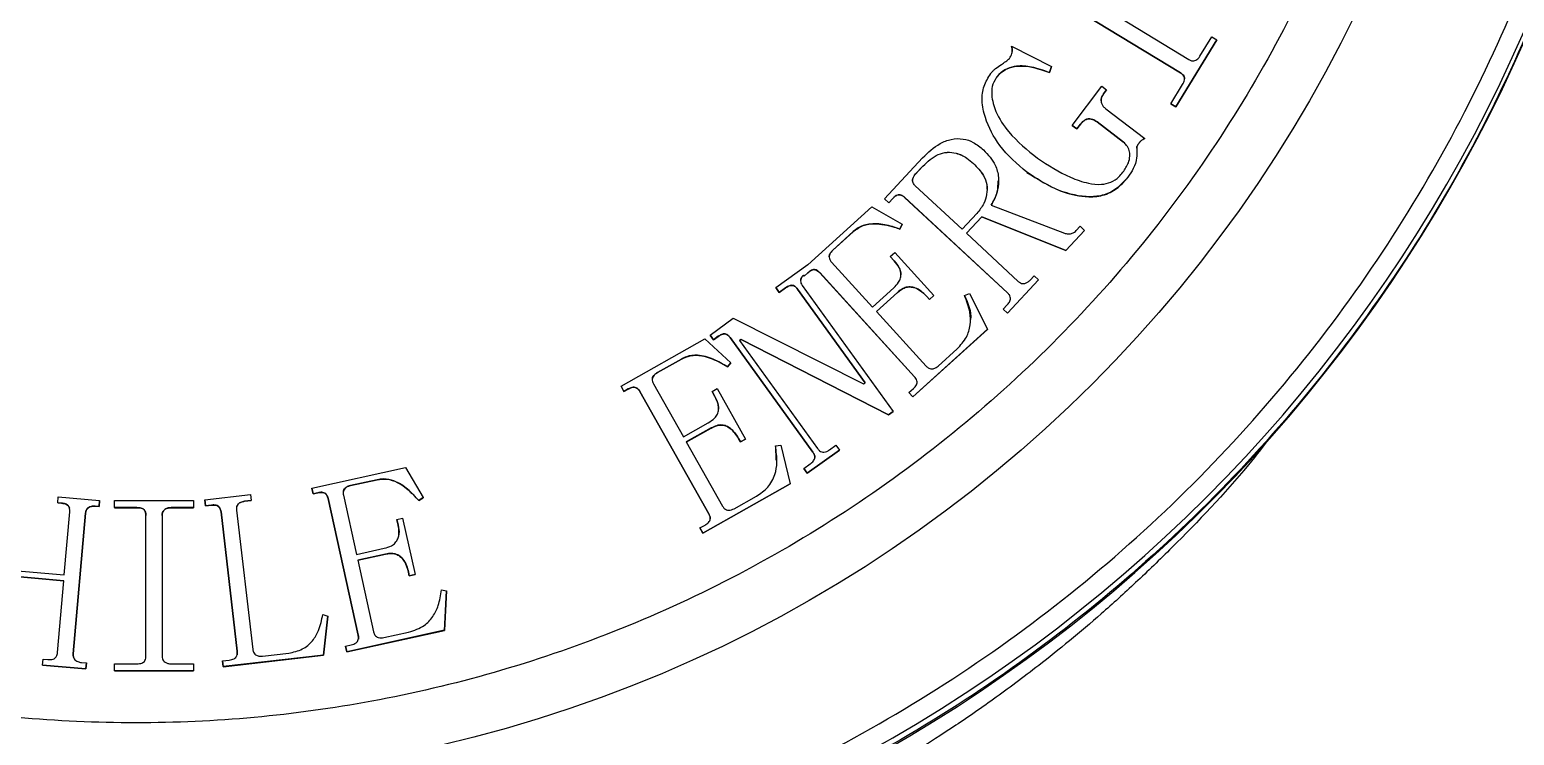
# Model space of a CAD drawing. Header units: millimetres. Extents: x 2016 to 4452, y 736 to 2459.
# Drawn here: x 3642.4 to 3720.8, y 2154.4 to 2191.7 of the extents above; entities that cross this region are included whole.
import ezdxf

# ---------------------------------------------------------------- set-up
doc = ezdxf.new("R2010")
doc.units = ezdxf.units.MM

msp = doc.modelspace()

# ---------------------------------------------------------------- linework, layer by layer
at = {"color": 7, "linetype": 'Continuous', "lineweight": 25}
for p, q in [((3697.295, 2193.976), (3703.631, 2190.11)), ((3703.197, 2189.401), (3696.861, 2193.267)), ((3696.861, 2193.265), (3703.197, 2189.399)), ((3694.263, 2190.812), (3696.378, 2189.734)), ((3705.116, 2191.148), (3702.952, 2187.603)), ((3702.952, 2187.601), (3705.116, 2191.146)), ((3704.228, 2190.291), (3704.85, 2191.31)), ((3704.85, 2191.31), (3705.116, 2191.148)), ((3705.116, 2191.148), (3705.116, 2191.146)), ((3693.458, 2189.144), (3693.458, 2189.142)), ((3696.378, 2189.734), (3696.272, 2189.424)), ((3696.272, 2189.421), (3696.378, 2189.732)), ((3696.272, 2189.424), (3696.272, 2189.421)), ((3696.378, 2189.732), (3696.378, 2189.734)), ((3703.197, 2189.401), (3703.197, 2189.399)), ((3697.476, 2186.626), (3699.042, 2188.697)), ((3699.042, 2188.697), (3699.291, 2188.509)), ((3699.291, 2188.509), (3699.135, 2188.301)), ((3699.135, 2188.298), (3699.291, 2188.506)), ((3699.135, 2188.301), (3699.135, 2188.298)), ((3699.291, 2188.509), (3699.291, 2188.506)), ((3702.687, 2187.765), (3703.309, 2188.784)), ((3692.716, 2188.014), (3692.716, 2188.011)), ((3699.246, 2187.501), (3701.317, 2185.935)), ((3702.952, 2187.603), (3702.687, 2187.765)), ((3702.687, 2187.765), (3702.687, 2187.763)), ((3702.687, 2187.763), (3702.952, 2187.601)), ((3702.952, 2187.603), (3702.952, 2187.601)), ((3700.194, 2185.742), (3698.786, 2186.808)), ((3698.786, 2186.808), (3698.786, 2186.805)), ((3698.786, 2186.805), (3700.194, 2185.74)), ((3697.725, 2186.438), (3697.476, 2186.626)), ((3697.476, 2186.626), (3697.476, 2186.624)), ((3697.476, 2186.624), (3697.725, 2186.436)), ((3697.913, 2186.686), (3697.725, 2186.438)), ((3697.725, 2186.436), (3697.913, 2186.684)), ((3697.725, 2186.438), (3697.725, 2186.436)), ((3697.913, 2186.686), (3697.913, 2186.684)), ((3700.194, 2185.742), (3700.194, 2185.74)), ((3687.556, 2182.744), (3689.571, 2184.913)), ((3689.197, 2184.056), (3689.586, 2184.474)), ((3689.197, 2184.053), (3689.586, 2184.471)), ((3689.586, 2184.474), (3689.586, 2184.471)), ((3692.264, 2184.608), (3692.264, 2184.606)), ((3700.871, 2184.888), (3700.871, 2184.89)), ((3689.197, 2184.056), (3689.197, 2184.053)), ((3693.581, 2183.69), (3693.581, 2183.692)), ((3694.057, 2177.766), (3688.617, 2182.821)), ((3688.617, 2182.821), (3688.617, 2182.819)), ((3688.617, 2182.819), (3694.057, 2177.764)), ((3691.655, 2181.131), (3689.181, 2183.43)), ((3683.51, 2179.257), (3686.878, 2182.321)), ((3686.878, 2182.321), (3688.495, 2181.397)), ((3687.783, 2182.534), (3687.556, 2182.744)), ((3687.556, 2182.742), (3687.556, 2182.744)), ((3687.556, 2182.742), (3687.783, 2182.532)), ((3687.995, 2182.763), (3687.783, 2182.534)), ((3687.783, 2182.532), (3687.995, 2182.761)), ((3687.783, 2182.534), (3687.783, 2182.532)), ((3687.995, 2182.763), (3687.995, 2182.761)), ((3693.19, 2182.401), (3697.064, 2180.925)), ((3688.495, 2181.397), (3688.371, 2181.144)), ((3688.371, 2181.142), (3688.495, 2181.395)), ((3688.495, 2181.397), (3688.495, 2181.395)), ((3692.435, 2181.969), (3691.655, 2181.131)), ((3692.697, 2181.796), (3691.882, 2180.919)), ((3691.883, 2180.918), (3692.697, 2181.794)), ((3697.135, 2180.008), (3692.697, 2181.796)), ((3692.697, 2181.796), (3692.697, 2181.794)), ((3692.697, 2181.794), (3697.135, 2180.006)), ((3697.684, 2181.06), (3697.896, 2181.287)), ((3697.896, 2181.287), (3698.126, 2181.074)), ((3685.894, 2181.004), (3684.815, 2180.021)), ((3684.815, 2180.019), (3685.894, 2181.002)), ((3685.894, 2181.004), (3685.894, 2181.002)), ((3688.371, 2181.144), (3688.371, 2181.142)), ((3691.882, 2180.919), (3694.622, 2178.375)), ((3698.126, 2181.074), (3697.135, 2180.008)), ((3697.135, 2180.006), (3698.126, 2181.071)), ((3698.126, 2181.074), (3698.126, 2181.071)), ((3684.815, 2180.021), (3684.815, 2180.019)), ((3687.861, 2179.694), (3688.092, 2179.904)), ((3688.071, 2179.463), (3687.861, 2179.694)), ((3687.861, 2179.694), (3687.861, 2179.692)), ((3687.861, 2179.692), (3688.071, 2179.46)), ((3688.092, 2179.904), (3690.161, 2177.631)), ((3697.135, 2180.008), (3697.135, 2180.006)), ((3681.808, 2178.045), (3683.503, 2179.266)), ((3683.503, 2179.266), (3683.51, 2179.257)), ((3684.75, 2179.399), (3686.923, 2177.01)), ((3688.071, 2179.463), (3688.071, 2179.46)), ((3683.21, 2178.153), (3688.011, 2171.499)), ((3683.313, 2178.655), (3683.269, 2178.703)), ((3683.269, 2178.701), (3683.269, 2178.703)), ((3683.269, 2178.701), (3683.313, 2178.653)), ((3683.505, 2178.831), (3683.313, 2178.655)), ((3683.313, 2178.653), (3683.505, 2178.829)), ((3683.313, 2178.655), (3683.313, 2178.653)), ((3683.505, 2178.831), (3683.505, 2178.829)), ((3689.146, 2173.327), (3684.133, 2178.837)), ((3684.133, 2178.837), (3684.133, 2178.834)), ((3684.133, 2178.834), (3689.146, 2173.325)), ((3695.687, 2178.45), (3694.061, 2176.699)), ((3694.061, 2176.697), (3695.687, 2178.448)), ((3695.246, 2178.434), (3695.458, 2178.664)), ((3695.458, 2178.664), (3695.687, 2178.45)), ((3695.687, 2178.45), (3695.687, 2178.448)), ((3681.991, 2177.791), (3681.808, 2178.045)), ((3681.808, 2178.045), (3681.808, 2178.043)), ((3681.808, 2178.043), (3681.991, 2177.789)), ((3682.33, 2178.033), (3681.991, 2177.791)), ((3681.991, 2177.789), (3682.33, 2178.031)), ((3681.991, 2177.791), (3681.991, 2177.789)), ((3682.33, 2178.033), (3682.33, 2178.031)), ((3686.533, 2173.011), (3682.956, 2177.97)), ((3682.956, 2177.97), (3682.956, 2177.968)), ((3682.956, 2177.968), (3686.532, 2173.011)), ((3686.923, 2177.01), (3688.04, 2178.026)), ((3688.25, 2177.794), (3687.133, 2176.779)), ((3687.134, 2176.778), (3688.25, 2177.792)), ((3688.25, 2177.794), (3688.25, 2177.792)), ((3689.93, 2177.421), (3689.789, 2177.575)), ((3689.789, 2177.575), (3689.789, 2177.573)), ((3689.789, 2177.573), (3689.93, 2177.419)), ((3690.161, 2177.631), (3689.93, 2177.421)), ((3689.93, 2177.419), (3690.161, 2177.628)), ((3689.93, 2177.421), (3689.93, 2177.419)), ((3690.161, 2177.631), (3690.161, 2177.628)), ((3691.783, 2177.629), (3692.045, 2177.727)), ((3692.045, 2177.727), (3692.989, 2175.839)), ((3694.057, 2177.766), (3694.057, 2177.764)), ((3687.133, 2176.779), (3689.762, 2173.89)), ((3693.832, 2176.913), (3694.044, 2177.142)), ((3694.061, 2176.699), (3693.832, 2176.913)), ((3693.832, 2176.913), (3693.832, 2176.91)), ((3693.832, 2176.91), (3694.061, 2176.697)), ((3694.061, 2176.699), (3694.061, 2176.697)), ((3678.333, 2175.537), (3679.562, 2176.425)), ((3679.562, 2176.425), (3686.449, 2172.952)), ((3692.989, 2175.839), (3689.059, 2172.262)), ((3689.059, 2172.26), (3692.989, 2175.837)), ((3692.989, 2175.839), (3692.989, 2175.837)), ((3673.63, 2172.828), (3678.067, 2175.328)), ((3678.067, 2175.328), (3679.434, 2174.07)), ((3678.516, 2175.283), (3678.333, 2175.537)), ((3678.333, 2175.537), (3678.333, 2175.535)), ((3678.333, 2175.535), (3678.516, 2175.28)), ((3678.77, 2175.468), (3678.516, 2175.283)), ((3678.516, 2175.28), (3678.77, 2175.465)), ((3678.516, 2175.283), (3678.516, 2175.28)), ((3678.77, 2175.468), (3678.77, 2175.465)), ((3683.767, 2169.342), (3679.396, 2175.402)), ((3679.396, 2175.402), (3679.396, 2175.4)), ((3679.396, 2175.4), (3683.767, 2169.34)), ((3679.98, 2175.308), (3679.895, 2175.248)), ((3679.895, 2175.248), (3684.021, 2169.527)), ((3679.896, 2175.247), (3679.98, 2175.306)), ((3687.757, 2171.316), (3679.98, 2175.308)), ((3679.98, 2175.308), (3679.98, 2175.306)), ((3679.98, 2175.306), (3687.757, 2171.314)), ((3676.818, 2174.265), (3675.551, 2173.552)), ((3675.551, 2173.55), (3676.818, 2174.263)), ((3676.818, 2174.265), (3676.818, 2174.263)), ((3690.39, 2173.895), (3691.392, 2174.808)), ((3675.551, 2173.552), (3675.551, 2173.55)), ((3679.434, 2174.07), (3679.257, 2173.851)), ((3679.257, 2173.849), (3679.434, 2174.068)), ((3679.257, 2173.851), (3679.257, 2173.849)), ((3679.434, 2174.07), (3679.434, 2174.068)), ((3673.784, 2172.556), (3673.63, 2172.828)), ((3673.63, 2172.828), (3673.63, 2172.826)), ((3673.63, 2172.826), (3673.784, 2172.554)), ((3674.012, 2172.683), (3673.784, 2172.556)), ((3673.784, 2172.554), (3674.012, 2172.681)), ((3674.012, 2172.683), (3674.012, 2172.681)), ((3675.347, 2172.959), (3676.928, 2170.152)), ((3678.438, 2172.554), (3678.71, 2172.706)), ((3678.71, 2172.706), (3680.215, 2170.035)), ((3686.449, 2172.952), (3686.533, 2173.011)), ((3688.849, 2172.493), (3689.08, 2172.705)), ((3689.146, 2173.327), (3689.146, 2173.325)), ((3673.784, 2172.556), (3673.784, 2172.554)), ((3678.271, 2166.076), (3674.622, 2172.55)), ((3674.622, 2172.548), (3674.622, 2172.55)), ((3674.622, 2172.548), (3678.271, 2166.074)), ((3678.591, 2172.283), (3678.438, 2172.554)), ((3678.438, 2172.554), (3678.438, 2172.552)), ((3678.438, 2172.552), (3678.591, 2172.28)), ((3678.591, 2172.283), (3678.591, 2172.28)), ((3689.059, 2172.262), (3688.849, 2172.493)), ((3688.849, 2172.493), (3688.849, 2172.491)), ((3688.849, 2172.491), (3689.059, 2172.26)), ((3689.059, 2172.262), (3689.059, 2172.26)), ((3688.011, 2171.499), (3687.757, 2171.316)), ((3687.757, 2171.314), (3688.011, 2171.497)), ((3687.757, 2171.316), (3687.757, 2171.314)), ((3688.011, 2171.499), (3688.011, 2171.497)), ((3676.928, 2170.152), (3678.242, 2170.892)), ((3678.394, 2170.62), (3677.08, 2169.88)), ((3677.081, 2169.879), (3678.394, 2170.618)), ((3678.394, 2170.62), (3678.394, 2170.618)), ((3677.08, 2169.88), (3678.995, 2166.484)), ((3679.943, 2169.882), (3679.841, 2170.063)), ((3679.841, 2170.063), (3679.841, 2170.061)), ((3679.841, 2170.061), (3679.943, 2169.88)), ((3680.215, 2170.035), (3679.943, 2169.882)), ((3679.943, 2169.88), (3680.215, 2170.032)), ((3679.943, 2169.882), (3679.943, 2169.88)), ((3680.215, 2170.035), (3680.215, 2170.032)), ((3681.792, 2169.672), (3682.068, 2169.709)), ((3681.792, 2169.67), (3681.81, 2168.911)), ((3682.068, 2169.709), (3682.567, 2167.663)), ((3685.171, 2169.452), (3683.476, 2168.23)), ((3683.476, 2168.228), (3685.171, 2169.449)), ((3684.648, 2169.461), (3684.987, 2169.706)), ((3684.987, 2169.706), (3685.171, 2169.452)), ((3685.171, 2169.452), (3685.171, 2169.449)), ((3683.291, 2168.484), (3683.63, 2168.729)), ((3683.767, 2169.342), (3683.767, 2169.34)), ((3657.284, 2167.443), (3662.24, 2168.534)), ((3660.739, 2167.885), (3659.324, 2167.573)), ((3659.324, 2167.57), (3660.739, 2167.882)), ((3660.739, 2167.885), (3660.739, 2167.882)), ((3662.24, 2168.534), (3663.172, 2166.935)), ((3683.476, 2168.23), (3683.291, 2168.484)), ((3683.291, 2168.484), (3683.291, 2168.482)), ((3683.291, 2168.482), (3683.476, 2168.228)), ((3683.476, 2168.23), (3683.476, 2168.228)), ((3651.633, 2166.815), (3654.055, 2167.095)), ((3654.055, 2167.095), (3654.091, 2166.786)), ((3657.351, 2167.139), (3657.284, 2167.443)), ((3657.284, 2167.443), (3657.284, 2167.441)), ((3657.284, 2167.441), (3657.351, 2167.137)), ((3657.603, 2167.195), (3657.351, 2167.139)), ((3657.351, 2167.137), (3657.603, 2167.193)), ((3657.351, 2167.139), (3657.351, 2167.137)), ((3657.603, 2167.195), (3657.603, 2167.193)), ((3659.324, 2167.573), (3659.324, 2167.57)), ((3682.567, 2167.663), (3677.949, 2165.061)), ((3677.949, 2165.059), (3682.567, 2167.661)), ((3682.567, 2167.663), (3682.567, 2167.661)), ((3643.858, 2166.66), (3643.885, 2166.972)), ((3644.066, 2166.643), (3643.858, 2166.66)), ((3643.858, 2166.66), (3643.858, 2166.658)), ((3643.858, 2166.658), (3644.066, 2166.641)), ((3643.885, 2166.972), (3646.069, 2166.782)), ((3644.066, 2166.643), (3644.066, 2166.641)), ((3646.042, 2166.47), (3645.834, 2166.487)), ((3645.834, 2166.487), (3645.834, 2166.485)), ((3645.834, 2166.485), (3646.042, 2166.467)), ((3646.069, 2166.782), (3646.042, 2166.47)), ((3646.042, 2166.467), (3646.069, 2166.779)), ((3646.042, 2166.467), (3646.042, 2166.47)), ((3646.069, 2166.782), (3646.069, 2166.779)), ((3646.853, 2166.407), (3646.853, 2166.777)), ((3646.853, 2166.777), (3651.044, 2166.777)), ((3648.049, 2166.407), (3646.853, 2166.407)), ((3646.853, 2166.407), (3646.853, 2166.405)), ((3646.853, 2166.405), (3648.049, 2166.405)), ((3648.049, 2166.407), (3648.049, 2166.405)), ((3651.044, 2166.407), (3649.848, 2166.407)), ((3649.848, 2166.407), (3649.848, 2166.405)), ((3649.848, 2166.405), (3651.044, 2166.405)), ((3651.044, 2166.777), (3651.044, 2166.407)), ((3651.044, 2166.407), (3651.044, 2166.405)), ((3651.67, 2166.507), (3651.633, 2166.815)), ((3651.633, 2166.815), (3651.633, 2166.813)), ((3651.633, 2166.813), (3651.67, 2166.505)), ((3651.978, 2166.542), (3651.67, 2166.507)), ((3651.67, 2166.505), (3651.978, 2166.54)), ((3651.67, 2166.507), (3651.67, 2166.505)), ((3651.978, 2166.542), (3651.978, 2166.54)), ((3654.091, 2166.786), (3653.731, 2166.746)), ((3653.731, 2166.744), (3654.091, 2166.784)), ((3653.731, 2166.744), (3653.731, 2166.746)), ((3654.091, 2166.786), (3654.091, 2166.784)), ((3659.738, 2159.661), (3658.148, 2166.891)), ((3658.148, 2166.888), (3658.148, 2166.891)), ((3658.148, 2166.888), (3659.738, 2159.659)), ((3658.958, 2167.068), (3659.647, 2163.934)), ((3663.172, 2166.935), (3662.943, 2166.779)), ((3662.943, 2166.777), (3663.172, 2166.933)), ((3662.943, 2166.779), (3662.943, 2166.777)), ((3663.172, 2166.935), (3663.172, 2166.933)), ((3679.608, 2166.353), (3680.785, 2167.016)), ((3644.206, 2162.856), (3644.497, 2166.184)), ((3645.329, 2166.113), (3644.68, 2158.675)), ((3644.68, 2158.673), (3645.329, 2166.111)), ((3645.329, 2166.113), (3645.329, 2166.111)), ((3648.517, 2158.563), (3648.517, 2165.991)), ((3649.38, 2165.991), (3649.38, 2158.563)), ((3653.342, 2158.815), (3652.49, 2166.183)), ((3652.49, 2166.183), (3652.49, 2166.181)), ((3652.49, 2166.181), (3653.342, 2158.813)), ((3653.315, 2166.28), (3654.166, 2158.911)), ((3661.785, 2165.781), (3662.088, 2165.848)), ((3661.851, 2165.479), (3661.785, 2165.781)), ((3661.785, 2165.781), (3661.785, 2165.779)), ((3661.785, 2165.779), (3661.851, 2165.476)), ((3662.088, 2165.848), (3662.743, 2162.866)), ((3678.271, 2166.076), (3678.271, 2166.074)), ((3661.851, 2165.479), (3661.851, 2165.476)), ((3677.797, 2165.332), (3678.069, 2165.484)), ((3677.949, 2165.061), (3677.797, 2165.332)), ((3677.797, 2165.332), (3677.797, 2165.33)), ((3677.797, 2165.33), (3677.949, 2165.059)), ((3677.949, 2165.061), (3677.949, 2165.059)), ((3659.647, 2163.934), (3661.113, 2164.257)), ((3661.179, 2163.953), (3659.713, 2163.629)), ((3659.713, 2163.627), (3661.179, 2163.951)), ((3659.713, 2163.629), (3660.547, 2159.838)), ((3661.179, 2163.953), (3661.179, 2163.951)), ((3644.179, 2162.544), (3641.111, 2162.813)), ((3641.111, 2162.811), (3644.179, 2162.542)), ((3641.138, 2163.125), (3644.206, 2162.856)), ((3643.848, 2158.747), (3644.179, 2162.544)), ((3662.44, 2162.799), (3662.396, 2163.001)), ((3662.396, 2163.001), (3662.396, 2162.999)), ((3662.396, 2162.999), (3662.44, 2162.797)), ((3662.743, 2162.866), (3662.44, 2162.799)), ((3662.44, 2162.797), (3662.743, 2162.864)), ((3662.44, 2162.799), (3662.44, 2162.797)), ((3662.743, 2162.866), (3662.743, 2162.864)), ((3664.139, 2162.059), (3664.415, 2162.015)), ((3664.415, 2162.015), (3664.292, 2159.919)), ((3664.292, 2159.917), (3664.415, 2162.013)), ((3664.415, 2162.015), (3664.415, 2162.013)), ((3657.871, 2160.749), (3658.14, 2160.674)), ((3658.14, 2160.674), (3657.909, 2158.613)), ((3657.909, 2158.611), (3658.14, 2160.672)), ((3658.14, 2160.674), (3658.14, 2160.672)), ((3664.292, 2159.919), (3659.135, 2158.784)), ((3659.135, 2158.782), (3664.292, 2159.917)), ((3659.738, 2159.661), (3659.738, 2159.659)), ((3661.09, 2159.534), (3662.404, 2159.823)), ((3664.292, 2159.919), (3664.292, 2159.917)), ((3644.68, 2158.675), (3644.68, 2158.673)), ((3657.909, 2158.613), (3652.602, 2157.998)), ((3652.602, 2157.996), (3657.909, 2158.611)), ((3653.342, 2158.815), (3653.342, 2158.813)), ((3654.679, 2158.553), (3656.069, 2158.713)), ((3657.909, 2158.613), (3657.909, 2158.611)), ((3659.067, 2159.089), (3659.37, 2159.156)), ((3659.135, 2158.784), (3659.067, 2159.089)), ((3659.067, 2159.089), (3659.067, 2159.087)), ((3659.067, 2159.087), (3659.135, 2158.782)), ((3659.135, 2158.784), (3659.135, 2158.782)), ((3643.054, 2158.082), (3643.083, 2158.394)), ((3645.343, 2157.882), (3643.054, 2158.082)), ((3643.054, 2158.082), (3643.054, 2158.08)), ((3643.054, 2158.08), (3645.343, 2157.88)), ((3643.083, 2158.394), (3643.343, 2158.373)), ((3645.112, 2158.217), (3645.372, 2158.194)), ((3645.372, 2158.194), (3645.343, 2157.882)), ((3645.343, 2157.88), (3645.372, 2158.192)), ((3645.343, 2157.882), (3645.343, 2157.88)), ((3645.372, 2158.194), (3645.372, 2158.192)), ((3646.853, 2157.777), (3646.853, 2158.147)), ((3646.853, 2158.147), (3648.049, 2158.147)), ((3651.044, 2157.777), (3646.853, 2157.777)), ((3646.853, 2157.777), (3646.853, 2157.775)), ((3646.853, 2157.775), (3651.044, 2157.775)), ((3649.848, 2158.147), (3651.044, 2158.147)), ((3651.044, 2158.147), (3651.044, 2157.777)), ((3651.044, 2157.777), (3651.044, 2157.775)), ((3652.565, 2158.308), (3652.926, 2158.349)), ((3652.602, 2157.998), (3652.565, 2158.308)), ((3652.565, 2158.308), (3652.565, 2158.306)), ((3652.565, 2158.306), (3652.602, 2157.996)), ((3652.602, 2157.998), (3652.602, 2157.996))]:
    msp.add_line(p, q, dxfattribs=at)
msp.add_circle((3647.989, 2223.519), 71.5, dxfattribs=at)
for centre, start, end in [((3647.99, 2223.517), 280.30604, 349.69383), ((3648.067, 2223.145), 281.36448, 349.47139)]:
    msp.add_arc(centre, 80, start, end, dxfattribs=at)
for points, knots in [([(3716.49, 2223.525), (3716.435, 2221.436), (3716.325, 2217.258), (3715.415, 2210.92), (3713.929, 2204.567), (3711.755, 2198.201), (3708.924, 2191.978), (3705.41, 2185.955), (3701.256, 2180.264), (3696.513, 2175.002), (3691.251, 2170.259), (3685.56, 2166.105), (3679.537, 2162.591), (3673.314, 2159.76), (3666.948, 2157.588), (3660.596, 2156.093), (3654.257, 2155.216), (3647.99, 2154.931), (3641.722, 2155.216), (3635.384, 2156.093), (3629.031, 2157.588), (3622.665, 2159.759), (3616.442, 2162.591), (3610.42, 2166.105), (3604.728, 2170.259), (3599.466, 2175.002), (3594.723, 2180.264), (3590.569, 2185.955), (3587.055, 2191.978), (3584.224, 2198.201), (3582.05, 2204.567), (3580.564, 2210.919), (3579.654, 2217.258), (3579.544, 2221.436), (3579.49, 2223.525)], [0, 0, 0, 0, 0.029124, 0.058248, 0.08912, 0.119994, 0.151902, 0.184313, 0.217069, 0.25, 0.282931, 0.315687, 0.348098, 0.380006, 0.410878, 0.441752, 0.470875, 0.5, 0.529123, 0.558248, 0.58912, 0.619994, 0.651902, 0.684313, 0.717069, 0.75, 0.782931, 0.815687, 0.848098, 0.880006, 0.910878, 0.941752, 0.970875, 1, 1, 1, 1]), ([(3662.123, 2145.794), (3664.619, 2146.32), (3669.657, 2147.383), (3677.034, 2149.921), (3684.276, 2153.19), (3691.255, 2157.253), (3697.858, 2162.065), (3703.951, 2167.557), (3709.444, 2173.651), (3714.256, 2180.254), (3718.318, 2187.233), (3721.587, 2194.475), (3724.126, 2201.852), (3725.189, 2206.889), (3725.715, 2209.385)], [0, 0, 0, 0, 0.0799588, 0.1613715, 0.2441424, 0.3288926, 0.4142166, 0.5, 0.5857784, 0.6711024, 0.7558576, 0.8386237, 0.9200388, 1, 1, 1, 1]), ([(3694.167, 2190.171), (3694.212, 2190.251), (3694.302, 2190.407), (3694.312, 2190.641), (3694.276, 2190.769), (3694.263, 2190.812)], [0, 0, 0, 0, 0.406204, 0.795736, 1, 1, 1, 1]), ([(3694.263, 2190.81), (3694.294, 2190.72), (3694.324, 2190.629), (3694.302, 2190.54), (3694.302, 2190.54)], [0, 0, 0, 0, 0.998825, 1, 1, 1, 1]), ([(3693.167, 2189.364), (3693.207, 2189.412), (3693.287, 2189.508), (3693.472, 2189.677), (3693.628, 2189.78), (3693.731, 2189.849)], [0, 0, 0, 0, 0.250844, 0.502068, 1, 1, 1, 1]), ([(3693.731, 2189.849), (3693.769, 2189.874), (3693.846, 2189.923), (3693.996, 2190.023), (3694.099, 2190.112), (3694.167, 2190.171)], [0, 0, 0, 0, 0.2516063, 0.5032378, 1, 1, 1, 1]), ([(3703.631, 2190.11), (3703.681, 2190.083), (3703.767, 2190.037), (3703.905, 2190.036), (3704.021, 2190.075), (3704.136, 2190.159), (3704.194, 2190.242), (3704.228, 2190.291)], [0, 0, 0, 0, 0.239524, 0.40579, 0.571729, 0.750468, 1, 1, 1, 1]), ([(3695.078, 2184.143), (3694.567, 2184.587), (3693.633, 2185.396), (3692.909, 2186.787), (3692.675, 2187.883), (3692.763, 2188.714), (3693.033, 2189.148), (3693.167, 2189.364)], [0, 0, 0, 0, 0.329821, 0.602198, 0.751389, 0.876805, 1, 1, 1, 1]), ([(3693.458, 2189.144), (3693.374, 2188.994), (3693.217, 2188.713), (3693.208, 2188.077), (3693.441, 2187.225), (3694.233, 2186.023), (3695.103, 2185.323), (3695.642, 2184.889)], [0, 0, 0, 0, 0.097711, 0.183041, 0.35825, 0.602223, 1, 1, 1, 1]), ([(3696.272, 2189.424), (3695.958, 2189.535), (3695.398, 2189.732), (3694.619, 2189.803), (3694.019, 2189.647), (3693.662, 2189.396), (3693.505, 2189.202), (3693.458, 2189.144)], [0, 0, 0, 0, 0.327037, 0.582977, 0.7546195, 0.9267447, 1, 1, 1, 1]), ([(3693.458, 2189.142), (3693.57, 2189.269), (3693.814, 2189.542), (3694.374, 2189.77), (3695.236, 2189.781), (3695.859, 2189.565), (3696.272, 2189.421)], [0, 0, 0, 0, 0.165221, 0.356832, 0.573119, 1, 1, 1, 1]), ([(3703.309, 2188.784), (3703.352, 2188.862), (3703.413, 2188.971), (3703.42, 2189.134), (3703.379, 2189.234), (3703.306, 2189.329), (3703.236, 2189.375), (3703.197, 2189.401)], [0, 0, 0, 0, 0.364982, 0.510318, 0.655638, 0.805835, 1, 1, 1, 1]), ([(3703.197, 2189.399), (3703.246, 2189.366), (3703.327, 2189.312), (3703.393, 2189.201), (3703.42, 2189.126), (3703.415, 2189.087), (3703.414, 2189.08)], [0, 0, 0, 0, 0.429095, 0.711731, 0.943174, 1, 1, 1, 1]), ([(3699.135, 2188.301), (3699.093, 2188.236), (3699.02, 2188.125), (3698.995, 2187.933), (3699.026, 2187.767), (3699.112, 2187.616), (3699.2, 2187.541), (3699.246, 2187.501)], [0, 0, 0, 0, 0.249315, 0.4358137, 0.6227966, 0.7970359, 1, 1, 1, 1]), ([(3699.011, 2187.919), (3699.008, 2187.939), (3698.999, 2188.014), (3699.038, 2188.151), (3699.101, 2188.247), (3699.135, 2188.298)], [0, 0, 0, 0, 0.151132, 0.552434, 1, 1, 1, 1]), ([(3698.786, 2186.808), (3698.714, 2186.857), (3698.596, 2186.938), (3698.4, 2186.98), (3698.238, 2186.956), (3698.062, 2186.864), (3697.971, 2186.756), (3697.913, 2186.686)], [0, 0, 0, 0, 0.257237, 0.420431, 0.584481, 0.733875, 1, 1, 1, 1]), ([(3697.913, 2186.684), (3697.968, 2186.749), (3698.058, 2186.858), (3698.233, 2186.953), (3698.396, 2186.977), (3698.592, 2186.938), (3698.71, 2186.857), (3698.786, 2186.805)], [0, 0, 0, 0, 0.251206, 0.415599, 0.580778, 0.730319, 1, 1, 1, 1]), ([(3689.571, 2184.913), (3689.859, 2185.19), (3690.301, 2185.615), (3691.076, 2185.922), (3691.697, 2185.946), (3692.297, 2185.734), (3692.615, 2185.47), (3692.79, 2185.325)], [0, 0, 0, 0, 0.321782, 0.493409, 0.666308, 0.816214, 1, 1, 1, 1]), ([(3701.317, 2185.935), (3701.289, 2185.92), (3701.232, 2185.89), (3701.127, 2185.832), (3701.059, 2185.763), (3701.02, 2185.714), (3701.015, 2185.708)], [0, 0, 0, 0, 0.25202, 0.504232, 0.940351, 1, 1, 1, 1]), ([(3701.015, 2185.705), (3701.035, 2185.731), (3701.09, 2185.799), (3701.197, 2185.872), (3701.282, 2185.915), (3701.317, 2185.933)], [0, 0, 0, 0, 0.252155, 0.688227, 1, 1, 1, 1]), ([(3689.586, 2184.474), (3689.836, 2184.711), (3690.206, 2185.062), (3690.863, 2185.23), (3691.394, 2185.17), (3691.874, 2184.942), (3692.146, 2184.709), (3692.264, 2184.608)], [0, 0, 0, 0, 0.331594, 0.48998, 0.648562, 0.847889, 1, 1, 1, 1]), ([(3689.586, 2184.471), (3689.836, 2184.709), (3690.206, 2185.06), (3690.863, 2185.228), (3691.394, 2185.167), (3691.874, 2184.94), (3692.146, 2184.707), (3692.264, 2184.606)], [0, 0, 0, 0, 0.3315942, 0.48998, 0.6485616, 0.8478895, 1, 1, 1, 1]), ([(3692.79, 2185.325), (3693.024, 2185.074), (3693.414, 2184.657), (3693.609, 2183.879), (3693.57, 2183.126), (3693.328, 2182.664), (3693.19, 2182.401)], [0, 0, 0, 0, 0.3135051, 0.5209519, 0.7271537, 1, 1, 1, 1]), ([(3700.156, 2184.143), (3700.266, 2184.306), (3700.442, 2184.568), (3700.534, 2184.978), (3700.502, 2185.299), (3700.374, 2185.555), (3700.249, 2185.685), (3700.194, 2185.742)], [0, 0, 0, 0, 0.329126, 0.528564, 0.696809, 0.865433, 1, 1, 1, 1]), ([(3700.888, 2185.282), (3700.888, 2185.155), (3700.889, 2184.834), (3700.731, 2184.343), (3700.518, 2184.033), (3700.416, 2183.883)], [0, 0, 0, 0, 0.2516938, 0.6389543, 1, 1, 1, 1]), ([(3701.015, 2185.708), (3700.982, 2185.66), (3700.922, 2185.574), (3700.873, 2185.426), (3700.883, 2185.331), (3700.888, 2185.282)], [0, 0, 0, 0, 0.379574, 0.681533, 1, 1, 1, 1]), ([(3700.889, 2185.418), (3700.889, 2185.433), (3700.886, 2185.511), (3700.948, 2185.607), (3700.999, 2185.682), (3701.015, 2185.705)], [0, 0, 0, 0, 0.136759, 0.726608, 1, 1, 1, 1]), ([(3692.264, 2184.608), (3692.454, 2184.41), (3692.765, 2184.087), (3692.989, 2183.495), (3692.977, 2182.975), (3692.812, 2182.437), (3692.57, 2182.137), (3692.435, 2181.969)], [0, 0, 0, 0, 0.272894, 0.445011, 0.618101, 0.78577, 1, 1, 1, 1]), ([(3692.264, 2184.606), (3692.451, 2184.408), (3692.755, 2184.085), (3692.972, 2183.585), (3692.958, 2183.335), (3692.954, 2183.257)], [0, 0, 0, 0, 0.522164, 0.851498, 1, 1, 1, 1]), ([(3695.642, 2184.889), (3696.207, 2184.522), (3697.052, 2183.973), (3698.223, 2183.564), (3698.959, 2183.47), (3699.525, 2183.599), (3699.91, 2183.848), (3700.088, 2184.062), (3700.156, 2184.143)], [0, 0, 0, 0, 0.399545, 0.597137, 0.733747, 0.835099, 0.936852, 1, 1, 1, 1]), ([(3689.181, 2183.43), (3689.137, 2183.478), (3689.066, 2183.553), (3689.034, 2183.692), (3689.05, 2183.824), (3689.106, 2183.951), (3689.171, 2184.026), (3689.197, 2184.056)], [0, 0, 0, 0, 0.273037, 0.428356, 0.583344, 0.832242, 1, 1, 1, 1]), ([(3689.043, 2183.716), (3689.045, 2183.744), (3689.05, 2183.831), (3689.107, 2183.949), (3689.171, 2184.023), (3689.197, 2184.053)], [0, 0, 0, 0, 0.219969, 0.685936, 1, 1, 1, 1]), ([(3693.19, 2182.399), (3693.322, 2182.629), (3693.552, 2183.033), (3693.557, 2183.494), (3693.559, 2183.692)], [0, 0, 0, 0, 0.5716087, 1, 1, 1, 1]), ([(3700.416, 2183.883), (3700.188, 2183.63), (3699.788, 2183.184), (3698.979, 2182.86), (3697.905, 2182.825), (3696.529, 2183.204), (3695.569, 2183.825), (3695.078, 2184.143)], [0, 0, 0, 0, 0.169563, 0.297883, 0.425995, 0.705761, 1, 1, 1, 1]), ([(3695.078, 2184.141), (3695.649, 2183.778), (3696.6, 2183.174), (3697.975, 2182.831), (3698.991, 2182.85), (3699.754, 2183.182), (3700.185, 2183.595), (3700.38, 2183.837), (3700.416, 2183.881)], [0, 0, 0, 0, 0.338672, 0.564061, 0.703233, 0.843334, 0.971256, 1, 1, 1, 1]), ([(3688.617, 2182.821), (3688.56, 2182.867), (3688.476, 2182.935), (3688.334, 2182.962), (3688.221, 2182.943), (3688.104, 2182.872), (3688.034, 2182.802), (3687.995, 2182.763)], [0, 0, 0, 0, 0.300741, 0.442976, 0.585498, 0.770192, 1, 1, 1, 1]), ([(3687.995, 2182.761), (3688.047, 2182.813), (3688.125, 2182.891), (3688.26, 2182.952), (3688.368, 2182.958), (3688.486, 2182.921), (3688.564, 2182.866), (3688.61, 2182.825), (3688.617, 2182.819)], [0, 0, 0, 0, 0.305437, 0.45492, 0.605394, 0.744594, 0.96103, 1, 1, 1, 1]), ([(3688.371, 2181.144), (3688.105, 2181.23), (3687.571, 2181.401), (3686.803, 2181.452), (3686.223, 2181.269), (3685.982, 2181.075), (3685.894, 2181.004)], [0, 0, 0, 0, 0.3213061, 0.6452902, 0.8696576, 1, 1, 1, 1]), ([(3685.894, 2181.002), (3686.066, 2181.126), (3686.402, 2181.368), (3687.183, 2181.457), (3687.835, 2181.324), (3688.271, 2181.176), (3688.371, 2181.142)], [0, 0, 0, 0, 0.241053, 0.469408, 0.878608, 1, 1, 1, 1]), ([(3697.064, 2180.925), (3697.125, 2180.911), (3697.246, 2180.881), (3697.433, 2180.892), (3697.584, 2180.963), (3697.655, 2181.032), (3697.684, 2181.06)], [0, 0, 0, 0, 0.2772639, 0.5575672, 0.817889, 1, 1, 1, 1]), ([(3684.815, 2180.021), (3684.757, 2179.959), (3684.672, 2179.867), (3684.625, 2179.707), (3684.635, 2179.58), (3684.684, 2179.476), (3684.731, 2179.42), (3684.75, 2179.399)], [0, 0, 0, 0, 0.353728, 0.522222, 0.691971, 0.881159, 1, 1, 1, 1]), ([(3684.636, 2179.68), (3684.636, 2179.704), (3684.639, 2179.779), (3684.701, 2179.901), (3684.776, 2179.978), (3684.815, 2180.019)], [0, 0, 0, 0, 0.184968, 0.565966, 1, 1, 1, 1]), ([(3684.133, 2178.837), (3684.089, 2178.88), (3684.019, 2178.948), (3683.899, 2178.995), (3683.795, 2179.003), (3683.655, 2178.955), (3683.566, 2178.881), (3683.505, 2178.831)], [0, 0, 0, 0, 0.2536824, 0.4001164, 0.52343, 0.6771969, 1, 1, 1, 1]), ([(3683.505, 2178.829), (3683.571, 2178.883), (3683.664, 2178.961), (3683.818, 2179.004), (3683.933, 2178.984), (3684.042, 2178.926), (3684.103, 2178.865), (3684.133, 2178.834)], [0, 0, 0, 0, 0.3494884, 0.497197, 0.6463633, 0.8206121, 1, 1, 1, 1]), ([(3688.04, 2178.026), (3688.134, 2178.12), (3688.288, 2178.274), (3688.418, 2178.555), (3688.433, 2178.832), (3688.325, 2179.156), (3688.165, 2179.348), (3688.071, 2179.463)], [0, 0, 0, 0, 0.23981, 0.394148, 0.549699, 0.732406, 1, 1, 1, 1]), ([(3688.071, 2179.46), (3688.168, 2179.34), (3688.322, 2179.15), (3688.423, 2178.88), (3688.415, 2178.757), (3688.413, 2178.723)], [0, 0, 0, 0, 0.557801, 0.879214, 1, 1, 1, 1]), ([(3682.956, 2177.97), (3682.92, 2178.016), (3682.859, 2178.092), (3682.739, 2178.156), (3682.63, 2178.173), (3682.485, 2178.137), (3682.394, 2178.076), (3682.33, 2178.033)], [0, 0, 0, 0, 0.239941, 0.39539, 0.551967, 0.684504, 1, 1, 1, 1]), ([(3682.33, 2178.031), (3682.409, 2178.085), (3682.518, 2178.159), (3682.687, 2178.168), (3682.79, 2178.131), (3682.883, 2178.063), (3682.931, 2178.001), (3682.956, 2177.968)], [0, 0, 0, 0, 0.3841118, 0.530799, 0.677235, 0.828461, 1, 1, 1, 1]), ([(3683.269, 2178.703), (3683.234, 2178.664), (3683.169, 2178.591), (3683.12, 2178.462), (3683.122, 2178.34), (3683.156, 2178.237), (3683.193, 2178.179), (3683.21, 2178.153)], [0, 0, 0, 0, 0.256868, 0.47724, 0.662008, 0.845558, 1, 1, 1, 1]), ([(3683.126, 2178.407), (3683.125, 2178.417), (3683.121, 2178.464), (3683.16, 2178.561), (3683.214, 2178.649), (3683.261, 2178.693), (3683.269, 2178.701)], [0, 0, 0, 0, 0.085598, 0.422547, 0.898222, 1, 1, 1, 1]), ([(3689.789, 2177.575), (3689.645, 2177.717), (3689.432, 2177.927), (3689.063, 2178.08), (3688.78, 2178.094), (3688.495, 2177.994), (3688.34, 2177.868), (3688.25, 2177.794)], [0, 0, 0, 0, 0.337772, 0.500301, 0.664443, 0.804956, 1, 1, 1, 1]), ([(3688.25, 2177.792), (3688.359, 2177.879), (3688.534, 2178.02), (3688.841, 2178.096), (3689.133, 2178.059), (3689.471, 2177.892), (3689.673, 2177.69), (3689.789, 2177.573)], [0, 0, 0, 0, 0.232663, 0.375993, 0.519641, 0.722596, 1, 1, 1, 1]), ([(3694.622, 2178.375), (3694.66, 2178.343), (3694.728, 2178.287), (3694.852, 2178.248), (3694.986, 2178.259), (3695.125, 2178.321), (3695.205, 2178.396), (3695.246, 2178.434)], [0, 0, 0, 0, 0.208612, 0.37176, 0.536244, 0.765787, 1, 1, 1, 1]), ([(3691.392, 2174.808), (3691.573, 2175.004), (3691.908, 2175.365), (3692.118, 2176.065), (3692.091, 2176.834), (3691.896, 2177.336), (3691.783, 2177.629)], [0, 0, 0, 0, 0.2575653, 0.476476, 0.6951727, 1, 1, 1, 1]), ([(3691.783, 2177.627), (3691.973, 2177.21), (3692.165, 2176.792), (3692.099, 2176.362), (3692.098, 2176.361)], [0, 0, 0, 0, 0.996259, 1, 1, 1, 1]), ([(3694.044, 2177.142), (3694.095, 2177.202), (3694.171, 2177.29), (3694.219, 2177.436), (3694.208, 2177.55), (3694.156, 2177.667), (3694.092, 2177.731), (3694.057, 2177.766)], [0, 0, 0, 0, 0.327317, 0.476421, 0.626546, 0.796314, 1, 1, 1, 1]), ([(3679.396, 2175.402), (3679.36, 2175.448), (3679.3, 2175.524), (3679.184, 2175.585), (3679.082, 2175.605), (3678.949, 2175.578), (3678.847, 2175.521), (3678.78, 2175.474), (3678.77, 2175.468)], [0, 0, 0, 0, 0.239791, 0.395723, 0.528329, 0.660993, 0.950414, 1, 1, 1, 1]), ([(3678.77, 2175.465), (3678.849, 2175.518), (3678.959, 2175.59), (3679.126, 2175.6), (3679.229, 2175.563), (3679.322, 2175.496), (3679.37, 2175.433), (3679.396, 2175.4)], [0, 0, 0, 0, 0.383435, 0.529408, 0.675081, 0.826383, 1, 1, 1, 1]), ([(3676.818, 2174.263), (3676.973, 2174.333), (3677.314, 2174.487), (3678.013, 2174.456), (3678.672, 2174.202), (3679.096, 2173.946), (3679.257, 2173.849)], [0, 0, 0, 0, 0.193694, 0.42798, 0.782605, 1, 1, 1, 1]), ([(3679.257, 2173.851), (3679.012, 2173.996), (3678.518, 2174.287), (3677.769, 2174.504), (3677.174, 2174.441), (3676.91, 2174.311), (3676.818, 2174.265)], [0, 0, 0, 0, 0.329191, 0.661633, 0.881808, 1, 1, 1, 1]), ([(3675.551, 2173.552), (3675.491, 2173.513), (3675.393, 2173.448), (3675.309, 2173.316), (3675.276, 2173.199), (3675.289, 2173.076), (3675.326, 2173), (3675.347, 2172.959)], [0, 0, 0, 0, 0.300073, 0.489629, 0.647488, 0.805846, 1, 1, 1, 1]), ([(3675.288, 2173.21), (3675.288, 2173.217), (3675.287, 2173.261), (3675.327, 2173.343), (3675.409, 2173.459), (3675.498, 2173.516), (3675.551, 2173.55)], [0, 0, 0, 0, 0.0456944, 0.2957717, 0.5839271, 1, 1, 1, 1]), ([(3689.762, 2173.89), (3689.804, 2173.849), (3689.875, 2173.78), (3690.009, 2173.741), (3690.145, 2173.748), (3690.278, 2173.803), (3690.356, 2173.868), (3690.39, 2173.895)], [0, 0, 0, 0, 0.244529, 0.408946, 0.573274, 0.814793, 1, 1, 1, 1]), ([(3674.622, 2172.55), (3674.591, 2172.6), (3674.541, 2172.681), (3674.432, 2172.756), (3674.322, 2172.787), (3674.174, 2172.766), (3674.075, 2172.716), (3674.012, 2172.683)], [0, 0, 0, 0, 0.23968, 0.390629, 0.542071, 0.705503, 1, 1, 1, 1]), ([(3674.012, 2172.681), (3674.094, 2172.723), (3674.208, 2172.782), (3674.372, 2172.777), (3674.471, 2172.731), (3674.557, 2172.654), (3674.599, 2172.585), (3674.622, 2172.548)], [0, 0, 0, 0, 0.377128, 0.521882, 0.666695, 0.8193, 1, 1, 1, 1]), ([(3689.08, 2172.705), (3689.143, 2172.766), (3689.232, 2172.854), (3689.285, 2173.008), (3689.274, 2173.126), (3689.224, 2173.235), (3689.171, 2173.297), (3689.146, 2173.327)], [0, 0, 0, 0, 0.358471, 0.509487, 0.66217, 0.836846, 1, 1, 1, 1]), ([(3678.242, 2170.892), (3678.361, 2170.967), (3678.551, 2171.088), (3678.735, 2171.342), (3678.803, 2171.604), (3678.763, 2171.935), (3678.655, 2172.152), (3678.591, 2172.283)], [0, 0, 0, 0, 0.253965, 0.40631, 0.559769, 0.73662, 1, 1, 1, 1]), ([(3678.591, 2172.28), (3678.663, 2172.141), (3678.771, 2171.933), (3678.779, 2171.701), (3678.782, 2171.624)], [0, 0, 0, 0, 0.668385, 1, 1, 1, 1]), ([(3679.841, 2170.063), (3679.719, 2170.252), (3679.545, 2170.52), (3679.208, 2170.732), (3678.945, 2170.795), (3678.664, 2170.756), (3678.486, 2170.666), (3678.394, 2170.62)], [0, 0, 0, 0, 0.375008, 0.532176, 0.663237, 0.825783, 1, 1, 1, 1]), ([(3678.394, 2170.618), (3678.52, 2170.679), (3678.723, 2170.776), (3679.036, 2170.784), (3679.314, 2170.678), (3679.605, 2170.441), (3679.756, 2170.198), (3679.841, 2170.061)], [0, 0, 0, 0, 0.234667, 0.375798, 0.517605, 0.729416, 1, 1, 1, 1]), ([(3708.046, 2170.277), (3707.63, 2169.737), (3705.987, 2167.605), (3703.497, 2165.018), (3700.869, 2162.458), (3699.054, 2160.817), (3697.336, 2159.359), (3695.406, 2157.812), (3693.292, 2156.237), (3691.154, 2154.766), (3689.325, 2153.593), (3688.486, 2153.087), (3688.065, 2152.834)], [0, 0, 0, 0, 0.062604, 0.247082, 0.331604, 0.410965, 0.484873, 0.5577, 0.669911, 0.780381, 0.890079, 1, 1, 1, 1]), ([(3680.785, 2167.016), (3680.998, 2167.159), (3681.425, 2167.447), (3681.787, 2168.11), (3681.908, 2168.875), (3681.834, 2169.382), (3681.792, 2169.672)], [0, 0, 0, 0, 0.2488152, 0.5000632, 0.7136426, 1, 1, 1, 1]), ([(3684.021, 2169.527), (3684.054, 2169.487), (3684.113, 2169.416), (3684.234, 2169.354), (3684.365, 2169.34), (3684.51, 2169.376), (3684.6, 2169.431), (3684.648, 2169.461)], [0, 0, 0, 0, 0.215896, 0.3853283, 0.5559542, 0.7640999, 1, 1, 1, 1]), ([(3683.63, 2168.729), (3683.69, 2168.775), (3683.778, 2168.842), (3683.857, 2168.969), (3683.876, 2169.076), (3683.855, 2169.199), (3683.806, 2169.284), (3683.772, 2169.335), (3683.767, 2169.342)], [0, 0, 0, 0, 0.305771, 0.455285, 0.605942, 0.744239, 0.965757, 1, 1, 1, 1]), ([(3683.767, 2169.34), (3683.798, 2169.289), (3683.848, 2169.209), (3683.877, 2169.108), (3683.869, 2169.068), (3683.868, 2169.064)], [0, 0, 0, 0, 0.596553, 0.955338, 1, 1, 1, 1]), ([(3662.943, 2166.779), (3662.754, 2166.986), (3662.373, 2167.403), (3661.734, 2167.826), (3661.147, 2167.95), (3660.85, 2167.902), (3660.739, 2167.885)], [0, 0, 0, 0, 0.324948, 0.652823, 0.870839, 1, 1, 1, 1]), ([(3660.739, 2167.882), (3660.908, 2167.904), (3661.273, 2167.95), (3661.931, 2167.722), (3662.486, 2167.288), (3662.818, 2166.917), (3662.943, 2166.777)], [0, 0, 0, 0, 0.194478, 0.422538, 0.782169, 1, 1, 1, 1]), ([(3657.603, 2167.193), (3657.692, 2167.209), (3657.817, 2167.232), (3657.975, 2167.182), (3658.064, 2167.103), (3658.121, 2167), (3658.14, 2166.923), (3658.148, 2166.888)], [0, 0, 0, 0, 0.369411, 0.518582, 0.668914, 0.853903, 1, 1, 1, 1]), ([(3658.148, 2166.891), (3658.133, 2166.948), (3658.108, 2167.039), (3658.027, 2167.145), (3657.929, 2167.205), (3657.781, 2167.229), (3657.672, 2167.208), (3657.603, 2167.195)], [0, 0, 0, 0, 0.243865, 0.391737, 0.541046, 0.710969, 1, 1, 1, 1]), ([(3659.324, 2167.573), (3659.246, 2167.549), (3659.128, 2167.513), (3659.007, 2167.397), (3658.95, 2167.286), (3658.939, 2167.17), (3658.952, 2167.1), (3658.958, 2167.068)], [0, 0, 0, 0, 0.339866, 0.516986, 0.694619, 0.862206, 1, 1, 1, 1]), ([(3658.959, 2167.271), (3658.966, 2167.296), (3658.982, 2167.359), (3659.058, 2167.451), (3659.177, 2167.53), (3659.275, 2167.557), (3659.324, 2167.57)], [0, 0, 0, 0, 0.153617, 0.387639, 0.698766, 1, 1, 1, 1]), ([(3644.497, 2166.184), (3644.5, 2166.243), (3644.504, 2166.339), (3644.458, 2166.46), (3644.395, 2166.541), (3644.28, 2166.608), (3644.165, 2166.632), (3644.082, 2166.641), (3644.066, 2166.643)], [0, 0, 0, 0, 0.237356, 0.392761, 0.524029, 0.65536, 0.93072, 1, 1, 1, 1]), ([(3644.066, 2166.641), (3644.158, 2166.629), (3644.286, 2166.613), (3644.419, 2166.516), (3644.468, 2166.439), (3644.479, 2166.388), (3644.482, 2166.371)], [0, 0, 0, 0, 0.508362, 0.70662, 0.904854, 1, 1, 1, 1]), ([(3645.834, 2166.487), (3645.765, 2166.489), (3645.649, 2166.492), (3645.506, 2166.433), (3645.414, 2166.355), (3645.351, 2166.248), (3645.337, 2166.162), (3645.329, 2166.113)], [0, 0, 0, 0, 0.290077, 0.48445, 0.638173, 0.79153, 1, 1, 1, 1]), ([(3645.329, 2166.111), (3645.338, 2166.164), (3645.353, 2166.255), (3645.425, 2166.368), (3645.534, 2166.447), (3645.676, 2166.492), (3645.784, 2166.487), (3645.834, 2166.485)], [0, 0, 0, 0, 0.224861, 0.386581, 0.549015, 0.787195, 1, 1, 1, 1]), ([(3648.517, 2165.991), (3648.514, 2166.052), (3648.51, 2166.149), (3648.45, 2166.27), (3648.372, 2166.344), (3648.236, 2166.401), (3648.125, 2166.404), (3648.049, 2166.407)], [0, 0, 0, 0, 0.250411, 0.398556, 0.54744, 0.686236, 1, 1, 1, 1]), ([(3648.049, 2166.405), (3648.123, 2166.402), (3648.234, 2166.399), (3648.372, 2166.343), (3648.451, 2166.267), (3648.505, 2166.156), (3648.515, 2166.06), (3648.517, 2165.998), (3648.517, 2165.989)], [0, 0, 0, 0, 0.304676, 0.455037, 0.606549, 0.74539, 0.96037, 1, 1, 1, 1]), ([(3649.848, 2166.407), (3649.778, 2166.402), (3649.662, 2166.395), (3649.524, 2166.322), (3649.439, 2166.236), (3649.387, 2166.123), (3649.383, 2166.038), (3649.38, 2165.991)], [0, 0, 0, 0, 0.2944044, 0.4877252, 0.6436082, 0.7993468, 1, 1, 1, 1]), ([(3649.38, 2165.989), (3649.383, 2166.042), (3649.389, 2166.133), (3649.451, 2166.251), (3649.55, 2166.338), (3649.687, 2166.397), (3649.794, 2166.402), (3649.848, 2166.405)], [0, 0, 0, 0, 0.222894, 0.384836, 0.547319, 0.773072, 1, 1, 1, 1]), ([(3652.49, 2166.183), (3652.477, 2166.251), (3652.458, 2166.353), (3652.376, 2166.466), (3652.281, 2166.528), (3652.143, 2166.555), (3652.039, 2166.547), (3651.978, 2166.542)], [0, 0, 0, 0, 0.282665, 0.424863, 0.567605, 0.744514, 1, 1, 1, 1]), ([(3651.978, 2166.54), (3652.056, 2166.546), (3652.168, 2166.555), (3652.312, 2166.511), (3652.399, 2166.44), (3652.465, 2166.326), (3652.481, 2166.234), (3652.49, 2166.181)], [0, 0, 0, 0, 0.321075, 0.465897, 0.611592, 0.779813, 1, 1, 1, 1]), ([(3653.731, 2166.746), (3653.658, 2166.731), (3653.545, 2166.709), (3653.415, 2166.62), (3653.341, 2166.525), (3653.307, 2166.405), (3653.312, 2166.324), (3653.315, 2166.28)], [0, 0, 0, 0, 0.311431, 0.483158, 0.654996, 0.813001, 1, 1, 1, 1]), ([(3653.33, 2166.468), (3653.342, 2166.5), (3653.371, 2166.576), (3653.484, 2166.675), (3653.614, 2166.728), (3653.704, 2166.74), (3653.731, 2166.744)], [0, 0, 0, 0, 0.200139, 0.468383, 0.843354, 1, 1, 1, 1]), ([(3678.995, 2166.484), (3679.027, 2166.436), (3679.08, 2166.356), (3679.195, 2166.288), (3679.324, 2166.263), (3679.469, 2166.285), (3679.563, 2166.331), (3679.608, 2166.353)], [0, 0, 0, 0, 0.2422509, 0.3981104, 0.5540249, 0.7912917, 1, 1, 1, 1]), ([(3678.069, 2165.484), (3678.136, 2165.526), (3678.234, 2165.587), (3678.325, 2165.711), (3678.349, 2165.815), (3678.338, 2165.942), (3678.297, 2166.024), (3678.271, 2166.076)], [0, 0, 0, 0, 0.326648, 0.47491, 0.62431, 0.760261, 1, 1, 1, 1]), ([(3678.271, 2166.074), (3678.298, 2166.023), (3678.341, 2165.941), (3678.342, 2165.849), (3678.342, 2165.814)], [0, 0, 0, 0, 0.621405, 1, 1, 1, 1]), ([(3661.113, 2164.257), (3661.244, 2164.293), (3661.457, 2164.35), (3661.707, 2164.532), (3661.842, 2164.745), (3661.91, 2165.042), (3661.888, 2165.289), (3661.856, 2165.452), (3661.851, 2165.479)], [0, 0, 0, 0, 0.2467259, 0.3998867, 0.5540311, 0.6957626, 0.9510683, 1, 1, 1, 1]), ([(3661.851, 2165.476), (3661.885, 2165.324), (3661.923, 2165.152), (3661.884, 2164.986), (3661.879, 2164.967)], [0, 0, 0, 0, 0.889779, 1, 1, 1, 1]), ([(3661.179, 2163.951), (3661.341, 2163.974), (3661.59, 2164.01), (3661.904, 2163.88), (3662.132, 2163.669), (3662.303, 2163.365), (3662.366, 2163.116), (3662.396, 2162.999)], [0, 0, 0, 0, 0.273265, 0.418209, 0.562823, 0.795258, 1, 1, 1, 1]), ([(3662.396, 2163.001), (3662.343, 2163.192), (3662.263, 2163.478), (3662.021, 2163.793), (3661.781, 2163.948), (3661.485, 2164.004), (3661.29, 2163.972), (3661.179, 2163.953)], [0, 0, 0, 0, 0.333895, 0.499037, 0.66578, 0.808284, 1, 1, 1, 1]), ([(3662.404, 2159.823), (3662.694, 2159.917), (3663.195, 2160.079), (3663.711, 2160.63), (3664.022, 2161.284), (3664.097, 2161.779), (3664.139, 2162.059)], [0, 0, 0, 0, 0.295552, 0.509146, 0.721996, 1, 1, 1, 1]), ([(3656.069, 2158.713), (3656.316, 2158.766), (3656.793, 2158.869), (3657.341, 2159.33), (3657.71, 2159.973), (3657.812, 2160.464), (3657.871, 2160.749)], [0, 0, 0, 0, 0.254501, 0.491089, 0.704746, 1, 1, 1, 1]), ([(3659.37, 2159.156), (3659.46, 2159.179), (3659.585, 2159.212), (3659.706, 2159.327), (3659.754, 2159.443), (3659.758, 2159.559), (3659.743, 2159.635), (3659.738, 2159.661)], [0, 0, 0, 0, 0.37884, 0.527566, 0.676229, 0.889817, 1, 1, 1, 1]), ([(3659.738, 2159.659), (3659.754, 2159.586), (3659.77, 2159.512), (3659.747, 2159.444), (3659.746, 2159.444)], [0, 0, 0, 0, 0.994206, 1, 1, 1, 1]), ([(3660.547, 2159.838), (3660.566, 2159.777), (3660.597, 2159.679), (3660.697, 2159.579), (3660.816, 2159.527), (3660.952, 2159.508), (3661.048, 2159.526), (3661.09, 2159.534)], [0, 0, 0, 0, 0.271137, 0.427796, 0.584166, 0.818016, 1, 1, 1, 1]), ([(3643.343, 2158.373), (3643.436, 2158.368), (3643.565, 2158.361), (3643.715, 2158.434), (3643.79, 2158.524), (3643.834, 2158.633), (3643.844, 2158.712), (3643.848, 2158.747)], [0, 0, 0, 0, 0.375821, 0.523807, 0.672057, 0.853203, 1, 1, 1, 1]), ([(3644.699, 2158.491), (3644.692, 2158.516), (3644.674, 2158.575), (3644.678, 2158.637), (3644.68, 2158.673)], [0, 0, 0, 0, 0.41224, 1, 1, 1, 1]), ([(3644.68, 2158.675), (3644.679, 2158.618), (3644.676, 2158.523), (3644.732, 2158.401), (3644.814, 2158.317), (3644.942, 2158.245), (3645.048, 2158.228), (3645.112, 2158.217)], [0, 0, 0, 0, 0.238138, 0.394231, 0.549692, 0.728395, 1, 1, 1, 1]), ([(3648.049, 2158.147), (3648.138, 2158.15), (3648.263, 2158.155), (3648.405, 2158.233), (3648.478, 2158.327), (3648.513, 2158.442), (3648.516, 2158.525), (3648.517, 2158.563)], [0, 0, 0, 0, 0.364031, 0.510061, 0.655864, 0.843841, 1, 1, 1, 1]), ([(3649.38, 2158.563), (3649.383, 2158.513), (3649.389, 2158.423), (3649.446, 2158.305), (3649.541, 2158.218), (3649.68, 2158.158), (3649.788, 2158.151), (3649.848, 2158.147)], [0, 0, 0, 0, 0.210223, 0.375759, 0.542534, 0.746796, 1, 1, 1, 1]), ([(3652.926, 2158.349), (3653.014, 2158.363), (3653.139, 2158.383), (3653.272, 2158.478), (3653.329, 2158.581), (3653.353, 2158.697), (3653.345, 2158.778), (3653.342, 2158.815)], [0, 0, 0, 0, 0.36734, 0.515297, 0.663697, 0.845087, 1, 1, 1, 1]), ([(3653.342, 2158.813), (3653.349, 2158.753), (3653.358, 2158.686), (3653.335, 2158.624), (3653.332, 2158.617)], [0, 0, 0, 0, 0.88537, 1, 1, 1, 1]), ([(3654.166, 2158.911), (3654.176, 2158.858), (3654.193, 2158.767), (3654.269, 2158.657), (3654.38, 2158.583), (3654.522, 2158.542), (3654.628, 2158.55), (3654.679, 2158.553)], [0, 0, 0, 0, 0.226887, 0.389122, 0.551824, 0.783972, 1, 1, 1, 1])]:
    msp.add_open_spline(points, degree=3, knots=knots, dxfattribs=at)
msp.add_open_spline([(3726.72, 2208.601), (3726.155, 2205.986), (3725.026, 2200.756), (3722.347, 2193.177), (3718.978, 2185.889), (3714.881, 2178.978), (3710.118, 2172.512), (3704.73, 2166.555), (3698.773, 2161.167), (3692.306, 2156.404), (3685.396, 2152.307), (3678.108, 2148.939), (3670.529, 2146.26), (3665.299, 2145.13), (3662.684, 2144.565)], degree=3, dxfattribs=at)

doc.saveas('drawing.dxf')
